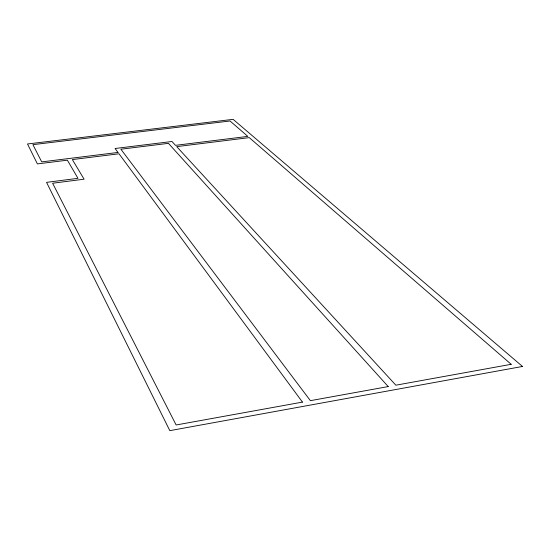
<?xml version="1.0" encoding="UTF-8"?>
<svg xmlns="http://www.w3.org/2000/svg" width="550" height="550" viewBox="0 0 550 550"><rect width="100%" height="100%" fill="white"/><g stroke="black" fill="none" stroke-linecap="round" stroke-linejoin="round"><path stroke-width="0.82" d="M522.5 366.458L169.819 430.657L46.551 182.353L77.976 178.331L67.382 160.188L37.393 163.907L27.5 143.976L233.124 119.343L522.5 366.458M302.466 402.105L176.137 424.985L52.607 183.232L84.088 179.197L72.346 159.576L119.006 153.787L302.466 402.105M388.217 386.574L310.393 400.668L120.869 149.208L168.451 143.351L388.217 386.574M511.191 364.306L395.862 385.192L176.708 146.63L249.267 137.631L511.191 364.306M118.016 152.446L41.704 161.886L32.904 144.664L230.038 120.993L247.83 136.386L175.512 145.338L171.992 141.501L115.088 148.493L118.016 152.446"/></g></svg>
